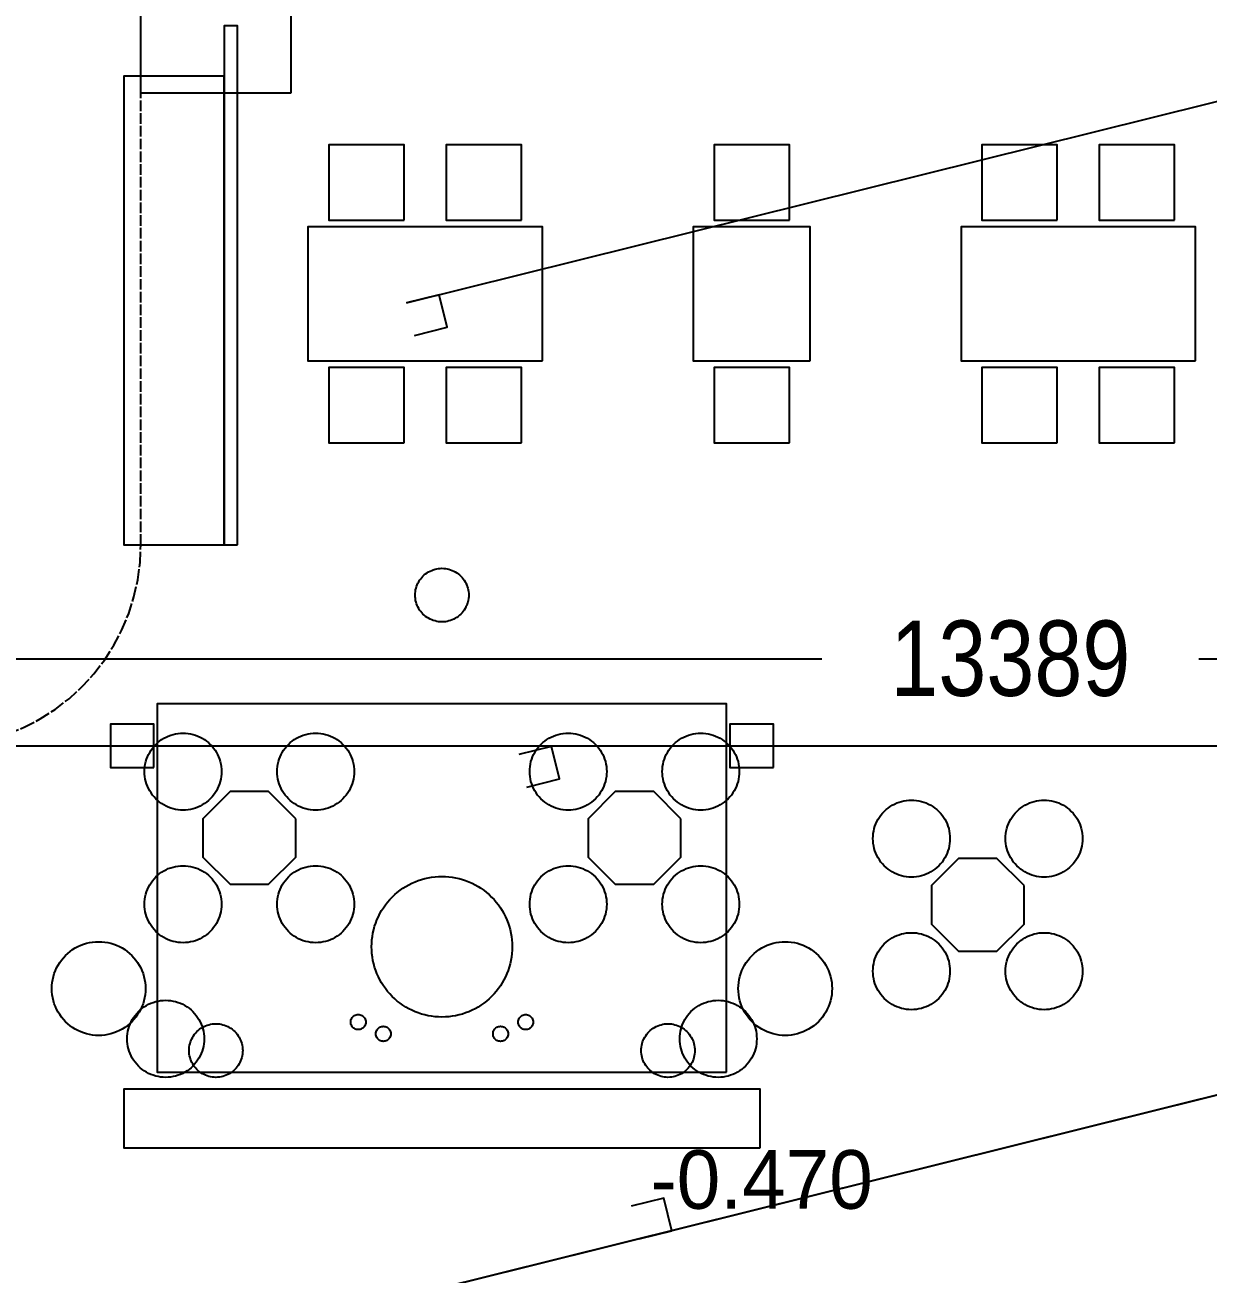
# Model space of a CAD drawing. Header units: millimetres. Extents: x -74219 to 26724, y -11313 to 45223.
# Drawn here: x 810 to 7875, y 945 to 8405 of the extents above; entities that cross this region are included whole.
import ezdxf

# ---------------------------------------------------------------- set-up
doc = ezdxf.new("R2010")
doc.units = ezdxf.units.MM
doc.linetypes.add('CENTER', pattern=[5.08, 3.175, -0.635, 0.635, -0.635])
doc.linetypes.add('DASHED', pattern=[1.524, 1.27, -0.254])
for name, color, linetype in [('SMK-ABOVE', 5, 'DASHED'), ('SMK-CONTEXT', 8, 'CONTINUOUS'), ('SMK-DIMS', 7, 'CONTINUOUS'), ('SMK-EXIST', 30, 'CONTINUOUS'), ('SMK-GRID', 8, 'CENTER'), ('SMK-LEVEL', 7, 'CONTINUOUS'), ('SMK-R10-BAR', 40, 'Continuous'), ('SMK-R10-FURN', 7, 'Continuous'), ('SMK-R10-PHOTO', 5, 'Continuous'), ('SMK-R10-PLANT', 3, 'Continuous'), ('SMK-R10-ROOF', 34, 'Continuous'), ('SMK-R10-SERV', 4, 'Continuous'), ('SMK-ZONE', 3, 'CONTINUOUS')]:
    doc.layers.add(name, color=color, linetype=linetype)
doc.styles.add('OpenSansCondensed-Light', font='OpenSansCondensed-Light.ttf')
doc.dimstyles.new('SMK200', dxfattribs={"dimtxt": 450, "dimasz": 300, "dimexe": 200, "dimexo": 200, "dimgap": 100, "dimtad": 1, "dimdec": 0, "dimtsz": 250, "dimcen": 2.5, "dimazin": 3, "dimtfac": 1, "dimtmove": 0, "dimatfit": 3})

# ---------------------------------------------------------------- blocks, each defined once
blk = doc.blocks.new('_OBLIQUE')
at = {"color": 0, "linetype": 'BYBLOCK'}
blk.add_line((-0.5, -0.5), (0.5, 0.5), dxfattribs=at)
blk = doc.blocks.new('*D12')
for p, q in [((0, 4300), (0, 4820)), ((13389, 4300), (13389, 4820)), ((0, 4620), (5569.5, 4620)), ((7819.5, 4620), (13389, 4620))]:
    blk.add_line(p, q)
at = {"layer": 'Defpoints'}
for p in [(0, 4620), (0, 4100), (13389, 4100)]:
    blk.add_point(p, dxfattribs=at)
at = {"layer": 'SMK-DIMS', "xscale": 500, "yscale": 500}
for p in [(0, 4620), (13389, 4620)]:
    blk.add_blockref('_OBLIQUE', p, dxfattribs=at)
at = {"layer": 'SMK-DIMS', "insert": (6694.5, 4620), "char_height": 450, "attachment_point": 5, "style": 'OpenSansCondensed-Light'}
blk.add_mtext('13389', dxfattribs=at)
blk = doc.blocks.new('*D15')
for p, q in [((13506.9, 3195.1), (13868.9, 1739.5)), ((8099.3, 510.5), (13820.7, 1933.6)), ((194.6, -1455.6), (5915.9, -32.6)), ((-119.2, -194.1), (242.8, -1649.7))]:
    blk.add_line(p, q)
at = {"layer": 'Defpoints'}
for p in [(13458.6, 3389.2), (-167.5, 0), (194.6, -1455.6)]:
    blk.add_point(p, dxfattribs=at)
at = {"layer": 'SMK-DIMS', "xscale": 500, "yscale": 500, "rotation": 13.967659105858573}
for p in [(13820.7, 1933.6), (194.6, -1455.6)]:
    blk.add_blockref('_OBLIQUE', p, dxfattribs=at)
at = {"layer": 'SMK-DIMS', "insert": (7007.6, 239), "char_height": 450, "attachment_point": 5, "rotation": 13.96766, "style": 'OpenSansCondensed-Light'}
blk.add_mtext('14041', dxfattribs=at)

msp = doc.modelspace()

# ---------------------------------------------------------------- linework, layer by layer
at = {"layer": 'SMK-ABOVE', "ltscale": 50}
msp.add_lwpolyline([(-0.4, 4100.3), (301.6, 4100.3), (406.2, 4104.8), (510, 4118.5), (612.2, 4141.2), (712, 4172.7), (808.7, 4212.7), (901.6, 4261.1), (989.9, 4317.3), (1072.9, 4381), (1150.1, 4451.8), (1220.8, 4528.9), (1284.6, 4612), (1340.8, 4700.3), (1389.2, 4793.1), (1429.2, 4889.9), (1460.7, 4989.7), (1483.4, 5091.9), (1497, 5195.7), (1501.6, 5300.3), (1501.6, 30800.3)], dxfattribs=at)
at = {"layer": 'SMK-CONTEXT'}
msp.add_lwpolyline([(-1343.8, -292.6), (10301.4, 2603.9), (11691.7, -2985.7), (46.5, -5882.3)], dxfattribs=at)
at = {"layer": 'SMK-EXIST'}
for points in [[(3088.5, 6745.4), (8911.1, 8193.6), (10301.4, 2603.9), (4478.8, 1155.7)], [(3136.7, 6551.3), (3330.8, 6599.6), (3282.5, 6793.7), (3088.5, 6745.4)], [(3807.8, 3853.5), (4001.9, 3901.8), (3953.6, 4095.9), (3759.5, 4047.6)], [(4478.8, 1155.7), (4672.9, 1204), (4624.6, 1398.1), (4430.5, 1349.8)]]:
    msp.add_lwpolyline(points, dxfattribs=at)
at = {"layer": 'SMK-GRID', "ltscale": 60}
msp.add_line((-14100, 4100), (15500, 4100), dxfattribs=at)
at = {"layer": 'SMK-R10-BAR'}
msp.add_lwpolyline([(2400, 8000), (2400, 8600), (1500, 8600), (1500, 8000)], close=True, dxfattribs=at)
at = {"layer": 'SMK-R10-FURN'}
for points in [[(3075, 7240), (3075, 7690), (2625, 7690), (2625, 7240)], [(3775, 7240), (3775, 7690), (3325, 7690), (3325, 7240)], [(5375, 7240), (5375, 7690), (4925, 7690), (4925, 7240)], [(6975, 7240), (6975, 7690), (6525, 7690), (6525, 7240)], [(7675, 7240), (7675, 7690), (7225, 7690), (7225, 7240)], [(3900, 6400), (3900, 7200), (2500, 7200), (2500, 6400)], [(5500, 6400), (5500, 7200), (4800, 7200), (4800, 6400)], [(7800, 6400), (7800, 7200), (6400, 7200), (6400, 6400)], [(3075, 5910), (3075, 6360), (2625, 6360), (2625, 5910)], [(3775, 5910), (3775, 6360), (3325, 6360), (3325, 5910)], [(5375, 5910), (5375, 6360), (4925, 6360), (4925, 5910)], [(6975, 5910), (6975, 6360), (6525, 6360), (6525, 5910)], [(7675, 5910), (7675, 6360), (7225, 6360), (7225, 5910)]]:
    msp.add_lwpolyline(points, close=True, dxfattribs=at)
at = {"layer": 'SMK-R10-PHOTO'}
for points in [[(3460, 5000), (3459.7, 4989.5), (3458.6, 4979.1), (3456.9, 4968.8), (3454.5, 4958.6), (3451.5, 4948.6), (3447.8, 4938.8), (3443.5, 4929.2), (3438.6, 4920), (3433, 4911.1), (3426.9, 4902.6), (3420.3, 4894.5), (3413.1, 4886.9), (3405.5, 4879.7), (3397.4, 4873.1), (3388.9, 4867), (3380, 4861.4), (3370.8, 4856.5), (3361.2, 4852.2), (3351.4, 4848.5), (3341.4, 4845.5), (3331.2, 4843.1), (3320.9, 4841.4), (3310.5, 4840.3), (3300, 4840), (3289.5, 4840.3), (3279.1, 4841.4), (3268.8, 4843.1), (3258.6, 4845.5), (3248.6, 4848.5), (3238.8, 4852.2), (3229.2, 4856.5), (3220, 4861.4), (3211.1, 4867), (3202.6, 4873.1), (3194.5, 4879.7), (3186.9, 4886.9), (3179.7, 4894.5), (3173.1, 4902.6), (3167, 4911.1), (3161.4, 4920), (3156.5, 4929.2), (3152.2, 4938.8), (3148.5, 4948.6), (3145.5, 4958.6), (3143.1, 4968.8), (3141.4, 4979.1), (3140.3, 4989.5), (3140, 5000), (3140.3, 5010.5), (3141.4, 5020.9), (3143.1, 5031.2), (3145.5, 5041.4), (3148.5, 5051.4), (3152.2, 5061.2), (3156.5, 5070.8), (3161.4, 5080), (3167, 5088.9), (3173.1, 5097.4), (3179.7, 5105.5), (3186.9, 5113.1), (3194.5, 5120.3), (3202.6, 5126.9), (3211.1, 5133), (3220, 5138.6), (3229.2, 5143.5), (3238.8, 5147.8), (3248.6, 5151.5), (3258.6, 5154.5), (3268.8, 5156.9), (3279.1, 5158.6), (3289.5, 5159.7), (3300, 5160), (3310.5, 5159.7), (3320.9, 5158.6), (3331.2, 5156.9), (3341.4, 5154.5), (3351.4, 5151.5), (3361.2, 5147.8), (3370.8, 5143.5), (3380, 5138.6), (3388.9, 5133), (3397.4, 5126.9), (3405.5, 5120.3), (3413.1, 5113.1), (3420.3, 5105.5), (3426.9, 5097.4), (3433, 5088.9), (3438.6, 5080), (3443.5, 5070.8), (3447.8, 5061.2), (3451.5, 5051.4), (3454.5, 5041.4), (3456.9, 5031.2), (3458.6, 5020.9), (3459.7, 5010.5)], [(5000, 2150), (5000, 4350), (1600, 4350), (1600, 2150)], [(1580, 3970), (1580, 4230), (1320, 4230), (1320, 3970)], [(5280, 3970), (5280, 4230), (5020, 4230), (5020, 3970)], [(1984, 3946), (1983.5, 3930.9), (1982.1, 3916), (1979.6, 3901.1), (1976.2, 3886.5), (1971.8, 3872), (1966.5, 3858), (1960.3, 3844.3), (1953.2, 3831), (1945.3, 3818.2), (1936.5, 3806), (1926.9, 3794.3), (1916.7, 3783.3), (1905.7, 3773.1), (1894, 3763.5), (1881.8, 3754.7), (1869, 3746.8), (1855.7, 3739.7), (1842, 3733.5), (1828, 3728.2), (1813.5, 3723.8), (1798.9, 3720.4), (1784, 3717.9), (1769.1, 3716.5), (1754, 3716), (1739, 3716.5), (1724, 3717.9), (1709.1, 3720.4), (1694.5, 3723.8), (1680.1, 3728.2), (1666, 3733.5), (1652.3, 3739.7), (1639, 3746.8), (1626.2, 3754.7), (1614, 3763.5), (1602.4, 3773.1), (1591.4, 3783.3), (1581.1, 3794.3), (1571.5, 3806), (1562.8, 3818.2), (1554.8, 3831), (1547.7, 3844.3), (1541.5, 3858), (1536.2, 3872), (1531.9, 3886.5), (1528.4, 3901.1), (1526, 3916), (1524.5, 3930.9), (1524, 3946), (1524.5, 3961), (1526, 3976), (1528.4, 3990.9), (1531.9, 4005.5), (1536.2, 4019.9), (1541.5, 4034), (1547.7, 4047.7), (1554.8, 4061), (1562.8, 4073.8), (1571.5, 4086), (1581.1, 4097.6), (1591.4, 4108.6), (1602.4, 4118.9), (1614, 4128.5), (1626.2, 4137.2), (1639, 4145.2), (1652.3, 4152.3), (1666, 4158.5), (1680.1, 4163.8), (1694.5, 4168.1), (1709.1, 4171.6), (1724, 4174), (1739, 4175.5), (1754, 4176), (1769.1, 4175.5), (1784, 4174), (1798.9, 4171.6), (1813.5, 4168.1), (1828, 4163.8), (1842, 4158.5), (1855.7, 4152.3), (1869, 4145.2), (1881.8, 4137.2), (1894, 4128.5), (1905.7, 4118.9), (1916.7, 4108.6), (1926.9, 4097.6), (1936.5, 4086), (1945.3, 4073.8), (1953.2, 4061), (1960.3, 4047.7), (1966.5, 4034), (1971.8, 4019.9), (1976.2, 4005.5), (1979.6, 3990.9), (1982.1, 3976), (1983.5, 3961)], [(2776, 3946), (2775.5, 3930.9), (2774, 3916), (2771.6, 3901.1), (2768.1, 3886.5), (2763.8, 3872), (2758.5, 3858), (2752.3, 3844.3), (2745.2, 3831), (2737.2, 3818.2), (2728.5, 3806), (2718.9, 3794.3), (2708.6, 3783.3), (2697.6, 3773.1), (2686, 3763.5), (2673.8, 3754.7), (2661, 3746.8), (2647.7, 3739.7), (2634, 3733.5), (2619.9, 3728.2), (2605.5, 3723.8), (2590.9, 3720.4), (2576, 3717.9), (2561, 3716.5), (2546, 3716), (2530.9, 3716.5), (2516, 3717.9), (2501.1, 3720.4), (2486.5, 3723.8), (2472, 3728.2), (2458, 3733.5), (2444.3, 3739.7), (2431, 3746.8), (2418.2, 3754.7), (2406, 3763.5), (2394.3, 3773.1), (2383.3, 3783.3), (2373.1, 3794.3), (2363.5, 3806), (2354.7, 3818.2), (2346.8, 3831), (2339.7, 3844.3), (2333.5, 3858), (2328.2, 3872), (2323.8, 3886.5), (2320.4, 3901.1), (2317.9, 3916), (2316.5, 3930.9), (2316, 3946), (2316.5, 3961), (2317.9, 3976), (2320.4, 3990.9), (2323.8, 4005.5), (2328.2, 4019.9), (2333.5, 4034), (2339.7, 4047.7), (2346.8, 4061), (2354.7, 4073.8), (2363.5, 4086), (2373.1, 4097.6), (2383.3, 4108.6), (2394.3, 4118.9), (2406, 4128.5), (2418.2, 4137.2), (2431, 4145.2), (2444.3, 4152.3), (2458, 4158.5), (2472, 4163.8), (2486.5, 4168.1), (2501.1, 4171.6), (2516, 4174), (2530.9, 4175.5), (2546, 4176), (2561, 4175.5), (2576, 4174), (2590.9, 4171.6), (2605.5, 4168.1), (2619.9, 4163.8), (2634, 4158.5), (2647.7, 4152.3), (2661, 4145.2), (2673.8, 4137.2), (2686, 4128.5), (2697.6, 4118.9), (2708.6, 4108.6), (2718.9, 4097.6), (2728.5, 4086), (2737.2, 4073.8), (2745.2, 4061), (2752.3, 4047.7), (2758.5, 4034), (2763.8, 4019.9), (2768.1, 4005.5), (2771.6, 3990.9), (2774, 3976), (2775.5, 3961)], [(4284, 3946), (4283.5, 3930.9), (4282.1, 3916), (4279.6, 3901.1), (4276.2, 3886.5), (4271.8, 3872), (4266.5, 3858), (4260.3, 3844.3), (4253.2, 3831), (4245.3, 3818.2), (4236.5, 3806), (4226.9, 3794.3), (4216.7, 3783.3), (4205.7, 3773.1), (4194, 3763.5), (4181.8, 3754.7), (4169, 3746.8), (4155.7, 3739.7), (4142, 3733.5), (4128, 3728.2), (4113.5, 3723.8), (4098.9, 3720.4), (4084, 3717.9), (4069.1, 3716.5), (4054, 3716), (4039, 3716.5), (4024, 3717.9), (4009.1, 3720.4), (3994.5, 3723.8), (3980.1, 3728.2), (3966, 3733.5), (3952.3, 3739.7), (3939, 3746.8), (3926.2, 3754.7), (3914, 3763.5), (3902.4, 3773.1), (3891.4, 3783.3), (3881.1, 3794.3), (3871.5, 3806), (3862.8, 3818.2), (3854.8, 3831), (3847.7, 3844.3), (3841.5, 3858), (3836.2, 3872), (3831.9, 3886.5), (3828.4, 3901.1), (3826, 3916), (3824.5, 3930.9), (3824, 3946), (3824.5, 3961), (3826, 3976), (3828.4, 3990.9), (3831.9, 4005.5), (3836.2, 4019.9), (3841.5, 4034), (3847.7, 4047.7), (3854.8, 4061), (3862.8, 4073.8), (3871.5, 4086), (3881.1, 4097.6), (3891.4, 4108.6), (3902.4, 4118.9), (3914, 4128.5), (3926.2, 4137.2), (3939, 4145.2), (3952.3, 4152.3), (3966, 4158.5), (3980.1, 4163.8), (3994.5, 4168.1), (4009.1, 4171.6), (4024, 4174), (4039, 4175.5), (4054, 4176), (4069.1, 4175.5), (4084, 4174), (4098.9, 4171.6), (4113.5, 4168.1), (4128, 4163.8), (4142, 4158.5), (4155.7, 4152.3), (4169, 4145.2), (4181.8, 4137.2), (4194, 4128.5), (4205.7, 4118.9), (4216.7, 4108.6), (4226.9, 4097.6), (4236.5, 4086), (4245.3, 4073.8), (4253.2, 4061), (4260.3, 4047.7), (4266.5, 4034), (4271.8, 4019.9), (4276.2, 4005.5), (4279.6, 3990.9), (4282.1, 3976), (4283.5, 3961)], [(5076, 3946), (5075.5, 3930.9), (5074, 3916), (5071.6, 3901.1), (5068.1, 3886.5), (5063.8, 3872), (5058.5, 3858), (5052.3, 3844.3), (5045.2, 3831), (5037.2, 3818.2), (5028.5, 3806), (5018.9, 3794.3), (5008.6, 3783.3), (4997.6, 3773.1), (4986, 3763.5), (4973.8, 3754.7), (4961, 3746.8), (4947.7, 3739.7), (4934, 3733.5), (4919.9, 3728.2), (4905.5, 3723.8), (4890.9, 3720.4), (4876, 3717.9), (4861, 3716.5), (4846, 3716), (4830.9, 3716.5), (4816, 3717.9), (4801.1, 3720.4), (4786.5, 3723.8), (4772, 3728.2), (4758, 3733.5), (4744.3, 3739.7), (4731, 3746.8), (4718.2, 3754.7), (4706, 3763.5), (4694.3, 3773.1), (4683.3, 3783.3), (4673.1, 3794.3), (4663.5, 3806), (4654.7, 3818.2), (4646.8, 3831), (4639.7, 3844.3), (4633.5, 3858), (4628.2, 3872), (4623.8, 3886.5), (4620.4, 3901.1), (4617.9, 3916), (4616.5, 3930.9), (4616, 3946), (4616.5, 3961), (4617.9, 3976), (4620.4, 3990.9), (4623.8, 4005.5), (4628.2, 4019.9), (4633.5, 4034), (4639.7, 4047.7), (4646.8, 4061), (4654.7, 4073.8), (4663.5, 4086), (4673.1, 4097.6), (4683.3, 4108.6), (4694.3, 4118.9), (4706, 4128.5), (4718.2, 4137.2), (4731, 4145.2), (4744.3, 4152.3), (4758, 4158.5), (4772, 4163.8), (4786.5, 4168.1), (4801.1, 4171.6), (4816, 4174), (4830.9, 4175.5), (4846, 4176), (4861, 4175.5), (4876, 4174), (4890.9, 4171.6), (4905.5, 4168.1), (4919.9, 4163.8), (4934, 4158.5), (4947.7, 4152.3), (4961, 4145.2), (4973.8, 4137.2), (4986, 4128.5), (4997.6, 4118.9), (5008.6, 4108.6), (5018.9, 4097.6), (5028.5, 4086), (5037.2, 4073.8), (5045.2, 4061), (5052.3, 4047.7), (5058.5, 4034), (5063.8, 4019.9), (5068.1, 4005.5), (5071.6, 3990.9), (5074, 3976), (5075.5, 3961)], [(2427.2, 3664.8), (2264.8, 3827.2), (2035.2, 3827.2), (1872.8, 3664.8), (1872.8, 3435.2), (2035.2, 3272.8), (2264.8, 3272.8), (2427.2, 3435.2)], [(4727.2, 3664.8), (4564.8, 3827.2), (4335.2, 3827.2), (4172.8, 3664.8), (4172.8, 3435.2), (4335.2, 3272.8), (4564.8, 3272.8), (4727.2, 3435.2)], [(6334, 3546), (6333.5, 3530.9), (6332.1, 3516), (6329.6, 3501.1), (6326.2, 3486.5), (6321.8, 3472), (6316.5, 3458), (6310.3, 3444.3), (6303.2, 3431), (6295.3, 3418.2), (6286.5, 3406), (6276.9, 3394.3), (6266.7, 3383.3), (6255.7, 3373.1), (6244, 3363.5), (6231.8, 3354.7), (6219, 3346.8), (6205.7, 3339.7), (6192, 3333.5), (6178, 3328.2), (6163.5, 3323.8), (6148.9, 3320.4), (6134, 3317.9), (6119.1, 3316.5), (6104, 3316), (6089, 3316.5), (6074, 3317.9), (6059.1, 3320.4), (6044.5, 3323.8), (6030.1, 3328.2), (6016, 3333.5), (6002.3, 3339.7), (5989, 3346.8), (5976.2, 3354.7), (5964, 3363.5), (5952.4, 3373.1), (5941.4, 3383.3), (5931.1, 3394.3), (5921.5, 3406), (5912.8, 3418.2), (5904.8, 3431), (5897.7, 3444.3), (5891.5, 3458), (5886.2, 3472), (5881.9, 3486.5), (5878.4, 3501.1), (5876, 3516), (5874.5, 3530.9), (5874, 3546), (5874.5, 3561), (5876, 3576), (5878.4, 3590.9), (5881.9, 3605.5), (5886.2, 3619.9), (5891.5, 3634), (5897.7, 3647.7), (5904.8, 3661), (5912.8, 3673.8), (5921.5, 3686), (5931.1, 3697.6), (5941.4, 3708.6), (5952.4, 3718.9), (5964, 3728.5), (5976.2, 3737.2), (5989, 3745.2), (6002.3, 3752.3), (6016, 3758.5), (6030.1, 3763.8), (6044.5, 3768.1), (6059.1, 3771.6), (6074, 3774), (6089, 3775.5), (6104, 3776), (6119.1, 3775.5), (6134, 3774), (6148.9, 3771.6), (6163.5, 3768.1), (6178, 3763.8), (6192, 3758.5), (6205.7, 3752.3), (6219, 3745.2), (6231.8, 3737.2), (6244, 3728.5), (6255.7, 3718.9), (6266.7, 3708.6), (6276.9, 3697.6), (6286.5, 3686), (6295.3, 3673.8), (6303.2, 3661), (6310.3, 3647.7), (6316.5, 3634), (6321.8, 3619.9), (6326.2, 3605.5), (6329.6, 3590.9), (6332.1, 3576), (6333.5, 3561)], [(7126, 3546), (7125.5, 3530.9), (7124, 3516), (7121.6, 3501.1), (7118.1, 3486.5), (7113.8, 3472), (7108.5, 3458), (7102.3, 3444.3), (7095.2, 3431), (7087.2, 3418.2), (7078.5, 3406), (7068.9, 3394.3), (7058.6, 3383.3), (7047.6, 3373.1), (7036, 3363.5), (7023.8, 3354.7), (7011, 3346.8), (6997.7, 3339.7), (6984, 3333.5), (6969.9, 3328.2), (6955.5, 3323.8), (6940.9, 3320.4), (6926, 3317.9), (6911, 3316.5), (6896, 3316), (6880.9, 3316.5), (6866, 3317.9), (6851.1, 3320.4), (6836.5, 3323.8), (6822, 3328.2), (6808, 3333.5), (6794.3, 3339.7), (6781, 3346.8), (6768.2, 3354.7), (6756, 3363.5), (6744.3, 3373.1), (6733.3, 3383.3), (6723.1, 3394.3), (6713.5, 3406), (6704.7, 3418.2), (6696.8, 3431), (6689.7, 3444.3), (6683.5, 3458), (6678.2, 3472), (6673.8, 3486.5), (6670.4, 3501.1), (6667.9, 3516), (6666.5, 3530.9), (6666, 3546), (6666.5, 3561), (6667.9, 3576), (6670.4, 3590.9), (6673.8, 3605.5), (6678.2, 3619.9), (6683.5, 3634), (6689.7, 3647.7), (6696.8, 3661), (6704.7, 3673.8), (6713.5, 3686), (6723.1, 3697.6), (6733.3, 3708.6), (6744.3, 3718.9), (6756, 3728.5), (6768.2, 3737.2), (6781, 3745.2), (6794.3, 3752.3), (6808, 3758.5), (6822, 3763.8), (6836.5, 3768.1), (6851.1, 3771.6), (6866, 3774), (6880.9, 3775.5), (6896, 3776), (6911, 3775.5), (6926, 3774), (6940.9, 3771.6), (6955.5, 3768.1), (6969.9, 3763.8), (6984, 3758.5), (6997.7, 3752.3), (7011, 3745.2), (7023.8, 3737.2), (7036, 3728.5), (7047.6, 3718.9), (7058.6, 3708.6), (7068.9, 3697.6), (7078.5, 3686), (7087.2, 3673.8), (7095.2, 3661), (7102.3, 3647.7), (7108.5, 3634), (7113.8, 3619.9), (7118.1, 3605.5), (7121.6, 3590.9), (7124, 3576), (7125.5, 3561)], [(1984, 3154), (1983.5, 3139), (1982.1, 3124), (1979.6, 3109.1), (1976.2, 3094.5), (1971.8, 3080.1), (1966.5, 3066), (1960.3, 3052.3), (1953.2, 3039), (1945.3, 3026.2), (1936.5, 3014), (1926.9, 3002.4), (1916.7, 2991.4), (1905.7, 2981.1), (1894, 2971.5), (1881.8, 2962.8), (1869, 2954.8), (1855.7, 2947.7), (1842, 2941.5), (1828, 2936.2), (1813.5, 2931.9), (1798.9, 2928.4), (1784, 2926), (1769.1, 2924.5), (1754, 2924), (1739, 2924.5), (1724, 2926), (1709.1, 2928.4), (1694.5, 2931.9), (1680.1, 2936.2), (1666, 2941.5), (1652.3, 2947.7), (1639, 2954.8), (1626.2, 2962.8), (1614, 2971.5), (1602.4, 2981.1), (1591.4, 2991.4), (1581.1, 3002.4), (1571.5, 3014), (1562.8, 3026.2), (1554.8, 3039), (1547.7, 3052.3), (1541.5, 3066), (1536.2, 3080.1), (1531.9, 3094.5), (1528.4, 3109.1), (1526, 3124), (1524.5, 3139), (1524, 3154), (1524.5, 3169.1), (1526, 3184), (1528.4, 3198.9), (1531.9, 3213.5), (1536.2, 3228), (1541.5, 3242), (1547.7, 3255.7), (1554.8, 3269), (1562.8, 3281.8), (1571.5, 3294), (1581.1, 3305.7), (1591.4, 3316.7), (1602.4, 3326.9), (1614, 3336.5), (1626.2, 3345.3), (1639, 3353.2), (1652.3, 3360.3), (1666, 3366.5), (1680.1, 3371.8), (1694.5, 3376.2), (1709.1, 3379.6), (1724, 3382.1), (1739, 3383.5), (1754, 3384), (1769.1, 3383.5), (1784, 3382.1), (1798.9, 3379.6), (1813.5, 3376.2), (1828, 3371.8), (1842, 3366.5), (1855.7, 3360.3), (1869, 3353.2), (1881.8, 3345.3), (1894, 3336.5), (1905.7, 3326.9), (1916.7, 3316.7), (1926.9, 3305.7), (1936.5, 3294), (1945.3, 3281.8), (1953.2, 3269), (1960.3, 3255.7), (1966.5, 3242), (1971.8, 3228), (1976.2, 3213.5), (1979.6, 3198.9), (1982.1, 3184), (1983.5, 3169.1)], [(2776, 3154), (2775.5, 3139), (2774, 3124), (2771.6, 3109.1), (2768.1, 3094.5), (2763.8, 3080.1), (2758.5, 3066), (2752.3, 3052.3), (2745.2, 3039), (2737.2, 3026.2), (2728.5, 3014), (2718.9, 3002.4), (2708.6, 2991.4), (2697.6, 2981.1), (2686, 2971.5), (2673.8, 2962.8), (2661, 2954.8), (2647.7, 2947.7), (2634, 2941.5), (2619.9, 2936.2), (2605.5, 2931.9), (2590.9, 2928.4), (2576, 2926), (2561, 2924.5), (2546, 2924), (2530.9, 2924.5), (2516, 2926), (2501.1, 2928.4), (2486.5, 2931.9), (2472, 2936.2), (2458, 2941.5), (2444.3, 2947.7), (2431, 2954.8), (2418.2, 2962.8), (2406, 2971.5), (2394.3, 2981.1), (2383.3, 2991.4), (2373.1, 3002.4), (2363.5, 3014), (2354.7, 3026.2), (2346.8, 3039), (2339.7, 3052.3), (2333.5, 3066), (2328.2, 3080.1), (2323.8, 3094.5), (2320.4, 3109.1), (2317.9, 3124), (2316.5, 3139), (2316, 3154), (2316.5, 3169.1), (2317.9, 3184), (2320.4, 3198.9), (2323.8, 3213.5), (2328.2, 3228), (2333.5, 3242), (2339.7, 3255.7), (2346.8, 3269), (2354.7, 3281.8), (2363.5, 3294), (2373.1, 3305.7), (2383.3, 3316.7), (2394.3, 3326.9), (2406, 3336.5), (2418.2, 3345.3), (2431, 3353.2), (2444.3, 3360.3), (2458, 3366.5), (2472, 3371.8), (2486.5, 3376.2), (2501.1, 3379.6), (2516, 3382.1), (2530.9, 3383.5), (2546, 3384), (2561, 3383.5), (2576, 3382.1), (2590.9, 3379.6), (2605.5, 3376.2), (2619.9, 3371.8), (2634, 3366.5), (2647.7, 3360.3), (2661, 3353.2), (2673.8, 3345.3), (2686, 3336.5), (2697.6, 3326.9), (2708.6, 3316.7), (2718.9, 3305.7), (2728.5, 3294), (2737.2, 3281.8), (2745.2, 3269), (2752.3, 3255.7), (2758.5, 3242), (2763.8, 3228), (2768.1, 3213.5), (2771.6, 3198.9), (2774, 3184), (2775.5, 3169.1)], [(4284, 3154), (4283.5, 3139), (4282.1, 3124), (4279.6, 3109.1), (4276.2, 3094.5), (4271.8, 3080.1), (4266.5, 3066), (4260.3, 3052.3), (4253.2, 3039), (4245.3, 3026.2), (4236.5, 3014), (4226.9, 3002.4), (4216.7, 2991.4), (4205.7, 2981.1), (4194, 2971.5), (4181.8, 2962.8), (4169, 2954.8), (4155.7, 2947.7), (4142, 2941.5), (4128, 2936.2), (4113.5, 2931.9), (4098.9, 2928.4), (4084, 2926), (4069.1, 2924.5), (4054, 2924), (4039, 2924.5), (4024, 2926), (4009.1, 2928.4), (3994.5, 2931.9), (3980.1, 2936.2), (3966, 2941.5), (3952.3, 2947.7), (3939, 2954.8), (3926.2, 2962.8), (3914, 2971.5), (3902.4, 2981.1), (3891.4, 2991.4), (3881.1, 3002.4), (3871.5, 3014), (3862.8, 3026.2), (3854.8, 3039), (3847.7, 3052.3), (3841.5, 3066), (3836.2, 3080.1), (3831.9, 3094.5), (3828.4, 3109.1), (3826, 3124), (3824.5, 3139), (3824, 3154), (3824.5, 3169.1), (3826, 3184), (3828.4, 3198.9), (3831.9, 3213.5), (3836.2, 3228), (3841.5, 3242), (3847.7, 3255.7), (3854.8, 3269), (3862.8, 3281.8), (3871.5, 3294), (3881.1, 3305.7), (3891.4, 3316.7), (3902.4, 3326.9), (3914, 3336.5), (3926.2, 3345.3), (3939, 3353.2), (3952.3, 3360.3), (3966, 3366.5), (3980.1, 3371.8), (3994.5, 3376.2), (4009.1, 3379.6), (4024, 3382.1), (4039, 3383.5), (4054, 3384), (4069.1, 3383.5), (4084, 3382.1), (4098.9, 3379.6), (4113.5, 3376.2), (4128, 3371.8), (4142, 3366.5), (4155.7, 3360.3), (4169, 3353.2), (4181.8, 3345.3), (4194, 3336.5), (4205.7, 3326.9), (4216.7, 3316.7), (4226.9, 3305.7), (4236.5, 3294), (4245.3, 3281.8), (4253.2, 3269), (4260.3, 3255.7), (4266.5, 3242), (4271.8, 3228), (4276.2, 3213.5), (4279.6, 3198.9), (4282.1, 3184), (4283.5, 3169.1)], [(5076, 3154), (5075.5, 3139), (5074, 3124), (5071.6, 3109.1), (5068.1, 3094.5), (5063.8, 3080.1), (5058.5, 3066), (5052.3, 3052.3), (5045.2, 3039), (5037.2, 3026.2), (5028.5, 3014), (5018.9, 3002.4), (5008.6, 2991.4), (4997.6, 2981.1), (4986, 2971.5), (4973.8, 2962.8), (4961, 2954.8), (4947.7, 2947.7), (4934, 2941.5), (4919.9, 2936.2), (4905.5, 2931.9), (4890.9, 2928.4), (4876, 2926), (4861, 2924.5), (4846, 2924), (4830.9, 2924.5), (4816, 2926), (4801.1, 2928.4), (4786.5, 2931.9), (4772, 2936.2), (4758, 2941.5), (4744.3, 2947.7), (4731, 2954.8), (4718.2, 2962.8), (4706, 2971.5), (4694.3, 2981.1), (4683.3, 2991.4), (4673.1, 3002.4), (4663.5, 3014), (4654.7, 3026.2), (4646.8, 3039), (4639.7, 3052.3), (4633.5, 3066), (4628.2, 3080.1), (4623.8, 3094.5), (4620.4, 3109.1), (4617.9, 3124), (4616.5, 3139), (4616, 3154), (4616.5, 3169.1), (4617.9, 3184), (4620.4, 3198.9), (4623.8, 3213.5), (4628.2, 3228), (4633.5, 3242), (4639.7, 3255.7), (4646.8, 3269), (4654.7, 3281.8), (4663.5, 3294), (4673.1, 3305.7), (4683.3, 3316.7), (4694.3, 3326.9), (4706, 3336.5), (4718.2, 3345.3), (4731, 3353.2), (4744.3, 3360.3), (4758, 3366.5), (4772, 3371.8), (4786.5, 3376.2), (4801.1, 3379.6), (4816, 3382.1), (4830.9, 3383.5), (4846, 3384), (4861, 3383.5), (4876, 3382.1), (4890.9, 3379.6), (4905.5, 3376.2), (4919.9, 3371.8), (4934, 3366.5), (4947.7, 3360.3), (4961, 3353.2), (4973.8, 3345.3), (4986, 3336.5), (4997.6, 3326.9), (5008.6, 3316.7), (5018.9, 3305.7), (5028.5, 3294), (5037.2, 3281.8), (5045.2, 3269), (5052.3, 3255.7), (5058.5, 3242), (5063.8, 3228), (5068.1, 3213.5), (5071.6, 3198.9), (5074, 3184), (5075.5, 3169.1)], [(6777.2, 3264.8), (6614.8, 3427.2), (6385.2, 3427.2), (6222.8, 3264.8), (6222.8, 3035.2), (6385.2, 2872.8), (6614.8, 2872.8), (6777.2, 3035.2)], [(3720, 2900), (3719.5, 2879.4), (3718, 2858.8), (3715.5, 2838.4), (3711.9, 2818.1), (3707.4, 2797.9), (3701.9, 2778.1), (3695.4, 2758.5), (3688, 2739.3), (3679.7, 2720.4), (3670.4, 2702), (3660.2, 2684.1), (3649.2, 2666.7), (3637.3, 2649.8), (3624.7, 2633.6), (3611.2, 2617.9), (3597, 2603), (3582.1, 2588.8), (3566.4, 2575.3), (3550.2, 2562.7), (3533.3, 2550.8), (3515.9, 2539.8), (3498, 2529.6), (3479.6, 2520.3), (3460.7, 2512), (3441.5, 2504.6), (3421.9, 2498.1), (3402.1, 2492.6), (3381.9, 2488.1), (3361.6, 2484.5), (3341.2, 2482), (3320.6, 2480.5), (3300, 2480), (3279.4, 2480.5), (3258.8, 2482), (3238.4, 2484.5), (3218.1, 2488.1), (3197.9, 2492.6), (3178.1, 2498.1), (3158.5, 2504.6), (3139.3, 2512), (3120.4, 2520.3), (3102, 2529.6), (3084.1, 2539.8), (3066.7, 2550.8), (3049.8, 2562.7), (3033.6, 2575.3), (3017.9, 2588.8), (3003, 2603), (2988.8, 2617.9), (2975.3, 2633.6), (2962.7, 2649.8), (2950.8, 2666.7), (2939.8, 2684.1), (2929.6, 2702), (2920.3, 2720.4), (2912, 2739.3), (2904.6, 2758.5), (2898.1, 2778.1), (2892.6, 2797.9), (2888.1, 2818.1), (2884.5, 2838.4), (2882, 2858.8), (2880.5, 2879.4), (2880, 2900), (2880.5, 2920.6), (2882, 2941.2), (2884.5, 2961.6), (2888.1, 2981.9), (2892.6, 3002.1), (2898.1, 3021.9), (2904.6, 3041.5), (2912, 3060.7), (2920.3, 3079.6), (2929.6, 3098), (2939.8, 3115.9), (2950.8, 3133.3), (2962.7, 3150.2), (2975.3, 3166.4), (2988.8, 3182.1), (3003, 3197), (3017.9, 3211.2), (3033.6, 3224.7), (3049.8, 3237.3), (3066.7, 3249.2), (3084.1, 3260.2), (3102, 3270.4), (3120.4, 3279.7), (3139.3, 3288), (3158.5, 3295.4), (3178.1, 3301.9), (3197.9, 3307.4), (3218.1, 3311.9), (3238.4, 3315.5), (3258.8, 3318), (3279.4, 3319.5), (3300, 3320), (3320.6, 3319.5), (3341.2, 3318), (3361.6, 3315.5), (3381.9, 3311.9), (3402.1, 3307.4), (3421.9, 3301.9), (3441.5, 3295.4), (3460.7, 3288), (3479.6, 3279.7), (3498, 3270.4), (3515.9, 3260.2), (3533.3, 3249.2), (3550.2, 3237.3), (3566.4, 3224.7), (3582.1, 3211.2), (3597, 3197), (3611.2, 3182.1), (3624.7, 3166.4), (3637.3, 3150.2), (3649.2, 3133.3), (3660.2, 3115.9), (3670.4, 3098), (3679.7, 3079.6), (3688, 3060.7), (3695.4, 3041.5), (3701.9, 3021.9), (3707.4, 3002.1), (3711.9, 2981.9), (3715.5, 2961.6), (3718, 2941.2), (3719.5, 2920.6)], [(6334, 2754), (6333.5, 2739), (6332.1, 2724), (6329.6, 2709.1), (6326.2, 2694.5), (6321.8, 2680.1), (6316.5, 2666), (6310.3, 2652.3), (6303.2, 2639), (6295.3, 2626.2), (6286.5, 2614), (6276.9, 2602.4), (6266.7, 2591.4), (6255.7, 2581.1), (6244, 2571.5), (6231.8, 2562.8), (6219, 2554.8), (6205.7, 2547.7), (6192, 2541.5), (6178, 2536.2), (6163.5, 2531.9), (6148.9, 2528.4), (6134, 2526), (6119.1, 2524.5), (6104, 2524), (6089, 2524.5), (6074, 2526), (6059.1, 2528.4), (6044.5, 2531.9), (6030.1, 2536.2), (6016, 2541.5), (6002.3, 2547.7), (5989, 2554.8), (5976.2, 2562.8), (5964, 2571.5), (5952.4, 2581.1), (5941.4, 2591.4), (5931.1, 2602.4), (5921.5, 2614), (5912.8, 2626.2), (5904.8, 2639), (5897.7, 2652.3), (5891.5, 2666), (5886.2, 2680.1), (5881.9, 2694.5), (5878.4, 2709.1), (5876, 2724), (5874.5, 2739), (5874, 2754), (5874.5, 2769.1), (5876, 2784), (5878.4, 2798.9), (5881.9, 2813.5), (5886.2, 2828), (5891.5, 2842), (5897.7, 2855.7), (5904.8, 2869), (5912.8, 2881.8), (5921.5, 2894), (5931.1, 2905.7), (5941.4, 2916.7), (5952.4, 2926.9), (5964, 2936.5), (5976.2, 2945.3), (5989, 2953.2), (6002.3, 2960.3), (6016, 2966.5), (6030.1, 2971.8), (6044.5, 2976.2), (6059.1, 2979.6), (6074, 2982.1), (6089, 2983.5), (6104, 2984), (6119.1, 2983.5), (6134, 2982.1), (6148.9, 2979.6), (6163.5, 2976.2), (6178, 2971.8), (6192, 2966.5), (6205.7, 2960.3), (6219, 2953.2), (6231.8, 2945.3), (6244, 2936.5), (6255.7, 2926.9), (6266.7, 2916.7), (6276.9, 2905.7), (6286.5, 2894), (6295.3, 2881.8), (6303.2, 2869), (6310.3, 2855.7), (6316.5, 2842), (6321.8, 2828), (6326.2, 2813.5), (6329.6, 2798.9), (6332.1, 2784), (6333.5, 2769.1)], [(7126, 2754), (7125.5, 2739), (7124, 2724), (7121.6, 2709.1), (7118.1, 2694.5), (7113.8, 2680.1), (7108.5, 2666), (7102.3, 2652.3), (7095.2, 2639), (7087.2, 2626.2), (7078.5, 2614), (7068.9, 2602.4), (7058.6, 2591.4), (7047.6, 2581.1), (7036, 2571.5), (7023.8, 2562.8), (7011, 2554.8), (6997.7, 2547.7), (6984, 2541.5), (6969.9, 2536.2), (6955.5, 2531.9), (6940.9, 2528.4), (6926, 2526), (6911, 2524.5), (6896, 2524), (6880.9, 2524.5), (6866, 2526), (6851.1, 2528.4), (6836.5, 2531.9), (6822, 2536.2), (6808, 2541.5), (6794.3, 2547.7), (6781, 2554.8), (6768.2, 2562.8), (6756, 2571.5), (6744.3, 2581.1), (6733.3, 2591.4), (6723.1, 2602.4), (6713.5, 2614), (6704.7, 2626.2), (6696.8, 2639), (6689.7, 2652.3), (6683.5, 2666), (6678.2, 2680.1), (6673.8, 2694.5), (6670.4, 2709.1), (6667.9, 2724), (6666.5, 2739), (6666, 2754), (6666.5, 2769.1), (6667.9, 2784), (6670.4, 2798.9), (6673.8, 2813.5), (6678.2, 2828), (6683.5, 2842), (6689.7, 2855.7), (6696.8, 2869), (6704.7, 2881.8), (6713.5, 2894), (6723.1, 2905.7), (6733.3, 2916.7), (6744.3, 2926.9), (6756, 2936.5), (6768.2, 2945.3), (6781, 2953.2), (6794.3, 2960.3), (6808, 2966.5), (6822, 2971.8), (6836.5, 2976.2), (6851.1, 2979.6), (6866, 2982.1), (6880.9, 2983.5), (6896, 2984), (6911, 2983.5), (6926, 2982.1), (6940.9, 2979.6), (6955.5, 2976.2), (6969.9, 2971.8), (6984, 2966.5), (6997.7, 2960.3), (7011, 2953.2), (7023.8, 2945.3), (7036, 2936.5), (7047.6, 2926.9), (7058.6, 2916.7), (7068.9, 2905.7), (7078.5, 2894), (7087.2, 2881.8), (7095.2, 2869), (7102.3, 2855.7), (7108.5, 2842), (7113.8, 2828), (7118.1, 2813.5), (7121.6, 2798.9), (7124, 2784), (7125.5, 2769.1)], [(1880, 2350), (1879.5, 2335), (1878, 2320), (1875.6, 2305.1), (1872.2, 2290.5), (1867.8, 2276.1), (1862.5, 2262), (1856.3, 2248.3), (1849.2, 2235), (1841.2, 2222.2), (1832.5, 2210), (1822.9, 2198.4), (1812.6, 2187.4), (1801.6, 2177.1), (1790, 2167.5), (1777.8, 2158.8), (1765, 2150.8), (1751.7, 2143.7), (1738, 2137.5), (1723.9, 2132.2), (1709.5, 2127.8), (1694.9, 2124.4), (1680, 2122), (1665, 2120.5), (1650, 2120), (1635, 2120.5), (1620, 2122), (1605.1, 2124.4), (1590.5, 2127.8), (1576.1, 2132.2), (1562, 2137.5), (1548.3, 2143.7), (1535, 2150.8), (1522.2, 2158.8), (1510, 2167.5), (1498.4, 2177.1), (1487.4, 2187.4), (1477.1, 2198.4), (1467.5, 2210), (1458.8, 2222.2), (1450.8, 2235), (1443.7, 2248.3), (1437.5, 2262), (1432.2, 2276.1), (1427.8, 2290.5), (1424.4, 2305.1), (1422, 2320), (1420.5, 2335), (1420, 2350), (1420.5, 2365), (1422, 2380), (1424.4, 2394.9), (1427.8, 2409.5), (1432.2, 2423.9), (1437.5, 2438), (1443.7, 2451.7), (1450.8, 2465), (1458.8, 2477.8), (1467.5, 2490), (1477.1, 2501.6), (1487.4, 2512.6), (1498.4, 2522.9), (1510, 2532.5), (1522.2, 2541.2), (1535, 2549.2), (1548.3, 2556.3), (1562, 2562.5), (1576.1, 2567.8), (1590.5, 2572.2), (1605.1, 2575.6), (1620, 2578), (1635, 2579.5), (1650, 2580), (1665, 2579.5), (1680, 2578), (1694.9, 2575.6), (1709.5, 2572.2), (1723.9, 2567.8), (1738, 2562.5), (1751.7, 2556.3), (1765, 2549.2), (1777.8, 2541.2), (1790, 2532.5), (1801.6, 2522.9), (1812.6, 2512.6), (1822.9, 2501.6), (1832.5, 2490), (1841.2, 2477.8), (1849.2, 2465), (1856.3, 2451.7), (1862.5, 2438), (1867.8, 2423.9), (1872.2, 2409.5), (1875.6, 2394.9), (1878, 2380), (1879.5, 2365)], [(5180, 2350), (5179.5, 2335), (5178, 2320), (5175.6, 2305.1), (5172.2, 2290.5), (5167.8, 2276.1), (5162.5, 2262), (5156.3, 2248.3), (5149.2, 2235), (5141.2, 2222.2), (5132.5, 2210), (5122.9, 2198.4), (5112.6, 2187.4), (5101.6, 2177.1), (5090, 2167.5), (5077.8, 2158.8), (5065, 2150.8), (5051.7, 2143.7), (5038, 2137.5), (5023.9, 2132.2), (5009.5, 2127.8), (4994.9, 2124.4), (4980, 2122), (4965, 2120.5), (4950, 2120), (4935, 2120.5), (4920, 2122), (4905.1, 2124.4), (4890.5, 2127.8), (4876.1, 2132.2), (4862, 2137.5), (4848.3, 2143.7), (4835, 2150.8), (4822.2, 2158.8), (4810, 2167.5), (4798.4, 2177.1), (4787.4, 2187.4), (4777.1, 2198.4), (4767.5, 2210), (4758.8, 2222.2), (4750.8, 2235), (4743.7, 2248.3), (4737.5, 2262), (4732.2, 2276.1), (4727.8, 2290.5), (4724.4, 2305.1), (4722, 2320), (4720.5, 2335), (4720, 2350), (4720.5, 2365), (4722, 2380), (4724.4, 2394.9), (4727.8, 2409.5), (4732.2, 2423.9), (4737.5, 2438), (4743.7, 2451.7), (4750.8, 2465), (4758.8, 2477.8), (4767.5, 2490), (4777.1, 2501.6), (4787.4, 2512.6), (4798.4, 2522.9), (4810, 2532.5), (4822.2, 2541.2), (4835, 2549.2), (4848.3, 2556.3), (4862, 2562.5), (4876.1, 2567.8), (4890.5, 2572.2), (4905.1, 2575.6), (4920, 2578), (4935, 2579.5), (4950, 2580), (4965, 2579.5), (4980, 2578), (4994.9, 2575.6), (5009.5, 2572.2), (5023.9, 2567.8), (5038, 2562.5), (5051.7, 2556.3), (5065, 2549.2), (5077.8, 2541.2), (5090, 2532.5), (5101.6, 2522.9), (5112.6, 2512.6), (5122.9, 2501.6), (5132.5, 2490), (5141.2, 2477.8), (5149.2, 2465), (5156.3, 2451.7), (5162.5, 2438), (5167.8, 2423.9), (5172.2, 2409.5), (5175.6, 2394.9), (5178, 2380), (5179.5, 2365)], [(2845, 2450), (2844.6, 2444.1), (2843.5, 2438.4), (2841.6, 2432.8), (2839, 2427.5), (2835.7, 2422.6), (2831.8, 2418.2), (2827.4, 2414.3), (2822.5, 2411), (2817.2, 2408.4), (2811.6, 2406.5), (2805.9, 2405.4), (2800, 2405), (2794.1, 2405.4), (2788.4, 2406.5), (2782.8, 2408.4), (2777.5, 2411), (2772.6, 2414.3), (2768.2, 2418.2), (2764.3, 2422.6), (2761, 2427.5), (2758.4, 2432.8), (2756.5, 2438.4), (2755.4, 2444.1), (2755, 2450), (2755.4, 2455.9), (2756.5, 2461.6), (2758.4, 2467.2), (2761, 2472.5), (2764.3, 2477.4), (2768.2, 2481.8), (2772.6, 2485.7), (2777.5, 2489), (2782.8, 2491.6), (2788.4, 2493.5), (2794.1, 2494.6), (2800, 2495), (2805.9, 2494.6), (2811.6, 2493.5), (2817.2, 2491.6), (2822.5, 2489), (2827.4, 2485.7), (2831.8, 2481.8), (2835.7, 2477.4), (2839, 2472.5), (2841.6, 2467.2), (2843.5, 2461.6), (2844.6, 2455.9)], [(3845, 2450), (3844.6, 2444.1), (3843.5, 2438.4), (3841.6, 2432.8), (3839, 2427.5), (3835.7, 2422.6), (3831.8, 2418.2), (3827.4, 2414.3), (3822.5, 2411), (3817.2, 2408.4), (3811.6, 2406.5), (3805.9, 2405.4), (3800, 2405), (3794.1, 2405.4), (3788.4, 2406.5), (3782.8, 2408.4), (3777.5, 2411), (3772.6, 2414.3), (3768.2, 2418.2), (3764.3, 2422.6), (3761, 2427.5), (3758.4, 2432.8), (3756.5, 2438.4), (3755.4, 2444.1), (3755, 2450), (3755.4, 2455.9), (3756.5, 2461.6), (3758.4, 2467.2), (3761, 2472.5), (3764.3, 2477.4), (3768.2, 2481.8), (3772.6, 2485.7), (3777.5, 2489), (3782.8, 2491.6), (3788.4, 2493.5), (3794.1, 2494.6), (3800, 2495), (3805.9, 2494.6), (3811.6, 2493.5), (3817.2, 2491.6), (3822.5, 2489), (3827.4, 2485.7), (3831.8, 2481.8), (3835.7, 2477.4), (3839, 2472.5), (3841.6, 2467.2), (3843.5, 2461.6), (3844.6, 2455.9)], [(2110, 2280), (2109.7, 2269.5), (2108.6, 2259.1), (2106.9, 2248.8), (2104.5, 2238.6), (2101.5, 2228.6), (2097.8, 2218.8), (2093.5, 2209.2), (2088.6, 2200), (2083, 2191.1), (2076.9, 2182.6), (2070.3, 2174.5), (2063.1, 2166.9), (2055.5, 2159.7), (2047.4, 2153.1), (2038.9, 2147), (2030, 2141.4), (2020.8, 2136.5), (2011.2, 2132.2), (2001.4, 2128.5), (1991.4, 2125.5), (1981.2, 2123.1), (1970.9, 2121.4), (1960.5, 2120.3), (1950, 2120), (1939.5, 2120.3), (1929.1, 2121.4), (1918.8, 2123.1), (1908.6, 2125.5), (1898.6, 2128.5), (1888.8, 2132.2), (1879.2, 2136.5), (1870, 2141.4), (1861.1, 2147), (1852.6, 2153.1), (1844.5, 2159.7), (1836.9, 2166.9), (1829.7, 2174.5), (1823.1, 2182.6), (1817, 2191.1), (1811.4, 2200), (1806.5, 2209.2), (1802.2, 2218.8), (1798.5, 2228.6), (1795.5, 2238.6), (1793.1, 2248.8), (1791.4, 2259.1), (1790.3, 2269.5), (1790, 2280), (1790.3, 2290.5), (1791.4, 2300.9), (1793.1, 2311.2), (1795.5, 2321.4), (1798.5, 2331.4), (1802.2, 2341.2), (1806.5, 2350.8), (1811.4, 2360), (1817, 2368.9), (1823.1, 2377.4), (1829.7, 2385.5), (1836.9, 2393.1), (1844.5, 2400.3), (1852.6, 2406.9), (1861.1, 2413), (1870, 2418.6), (1879.2, 2423.5), (1888.8, 2427.8), (1898.6, 2431.5), (1908.6, 2434.5), (1918.8, 2436.9), (1929.1, 2438.6), (1939.5, 2439.7), (1950, 2440), (1960.5, 2439.7), (1970.9, 2438.6), (1981.2, 2436.9), (1991.4, 2434.5), (2001.4, 2431.5), (2011.2, 2427.8), (2020.8, 2423.5), (2030, 2418.6), (2038.9, 2413), (2047.4, 2406.9), (2055.5, 2400.3), (2063.1, 2393.1), (2070.3, 2385.5), (2076.9, 2377.4), (2083, 2368.9), (2088.6, 2360), (2093.5, 2350.8), (2097.8, 2341.2), (2101.5, 2331.4), (2104.5, 2321.4), (2106.9, 2311.2), (2108.6, 2300.9), (2109.7, 2290.5)], [(2995, 2380), (2994.6, 2374.1), (2993.5, 2368.4), (2991.6, 2362.8), (2989, 2357.5), (2985.7, 2352.6), (2981.8, 2348.2), (2977.4, 2344.3), (2972.5, 2341), (2967.2, 2338.4), (2961.6, 2336.5), (2955.9, 2335.4), (2950, 2335), (2944.1, 2335.4), (2938.4, 2336.5), (2932.8, 2338.4), (2927.5, 2341), (2922.6, 2344.3), (2918.2, 2348.2), (2914.3, 2352.6), (2911, 2357.5), (2908.4, 2362.8), (2906.5, 2368.4), (2905.4, 2374.1), (2905, 2380), (2905.4, 2385.9), (2906.5, 2391.6), (2908.4, 2397.2), (2911, 2402.5), (2914.3, 2407.4), (2918.2, 2411.8), (2922.6, 2415.7), (2927.5, 2419), (2932.8, 2421.6), (2938.4, 2423.5), (2944.1, 2424.6), (2950, 2425), (2955.9, 2424.6), (2961.6, 2423.5), (2967.2, 2421.6), (2972.5, 2419), (2977.4, 2415.7), (2981.8, 2411.8), (2985.7, 2407.4), (2989, 2402.5), (2991.6, 2397.2), (2993.5, 2391.6), (2994.6, 2385.9)], [(3695, 2380), (3694.6, 2374.1), (3693.5, 2368.4), (3691.6, 2362.8), (3689, 2357.5), (3685.7, 2352.6), (3681.8, 2348.2), (3677.4, 2344.3), (3672.5, 2341), (3667.2, 2338.4), (3661.6, 2336.5), (3655.9, 2335.4), (3650, 2335), (3644.1, 2335.4), (3638.4, 2336.5), (3632.8, 2338.4), (3627.5, 2341), (3622.6, 2344.3), (3618.2, 2348.2), (3614.3, 2352.6), (3611, 2357.5), (3608.4, 2362.8), (3606.5, 2368.4), (3605.4, 2374.1), (3605, 2380), (3605.4, 2385.9), (3606.5, 2391.6), (3608.4, 2397.2), (3611, 2402.5), (3614.3, 2407.4), (3618.2, 2411.8), (3622.6, 2415.7), (3627.5, 2419), (3632.8, 2421.6), (3638.4, 2423.5), (3644.1, 2424.6), (3650, 2425), (3655.9, 2424.6), (3661.6, 2423.5), (3667.2, 2421.6), (3672.5, 2419), (3677.4, 2415.7), (3681.8, 2411.8), (3685.7, 2407.4), (3689, 2402.5), (3691.6, 2397.2), (3693.5, 2391.6), (3694.6, 2385.9)], [(4810, 2280), (4809.7, 2269.5), (4808.6, 2259.1), (4806.9, 2248.8), (4804.5, 2238.6), (4801.5, 2228.6), (4797.8, 2218.8), (4793.5, 2209.2), (4788.6, 2200), (4783, 2191.1), (4776.9, 2182.6), (4770.3, 2174.5), (4763.1, 2166.9), (4755.5, 2159.7), (4747.4, 2153.1), (4738.9, 2147), (4730, 2141.4), (4720.8, 2136.5), (4711.2, 2132.2), (4701.4, 2128.5), (4691.4, 2125.5), (4681.2, 2123.1), (4670.9, 2121.4), (4660.5, 2120.3), (4650, 2120), (4639.5, 2120.3), (4629.1, 2121.4), (4618.8, 2123.1), (4608.6, 2125.5), (4598.6, 2128.5), (4588.8, 2132.2), (4579.2, 2136.5), (4570, 2141.4), (4561.1, 2147), (4552.6, 2153.1), (4544.5, 2159.7), (4536.9, 2166.9), (4529.7, 2174.5), (4523.1, 2182.6), (4517, 2191.1), (4511.4, 2200), (4506.5, 2209.2), (4502.2, 2218.8), (4498.5, 2228.6), (4495.5, 2238.6), (4493.1, 2248.8), (4491.4, 2259.1), (4490.3, 2269.5), (4490, 2280), (4490.3, 2290.5), (4491.4, 2300.9), (4493.1, 2311.2), (4495.5, 2321.4), (4498.5, 2331.4), (4502.2, 2341.2), (4506.5, 2350.8), (4511.4, 2360), (4517, 2368.9), (4523.1, 2377.4), (4529.7, 2385.5), (4536.9, 2393.1), (4544.5, 2400.3), (4552.6, 2406.9), (4561.1, 2413), (4570, 2418.6), (4579.2, 2423.5), (4588.8, 2427.8), (4598.6, 2431.5), (4608.6, 2434.5), (4618.8, 2436.9), (4629.1, 2438.6), (4639.5, 2439.7), (4650, 2440), (4660.5, 2439.7), (4670.9, 2438.6), (4681.2, 2436.9), (4691.4, 2434.5), (4701.4, 2431.5), (4711.2, 2427.8), (4720.8, 2423.5), (4730, 2418.6), (4738.9, 2413), (4747.4, 2406.9), (4755.5, 2400.3), (4763.1, 2393.1), (4770.3, 2385.5), (4776.9, 2377.4), (4783, 2368.9), (4788.6, 2360), (4793.5, 2350.8), (4797.8, 2341.2), (4801.5, 2331.4), (4804.5, 2321.4), (4806.9, 2311.2), (4808.6, 2300.9), (4809.7, 2290.5)], [(5200, 1700), (5200, 2050), (1400, 2050), (1400, 1700)]]:
    msp.add_lwpolyline(points, close=True, dxfattribs=at)
at = {"layer": 'SMK-R10-PLANT'}
for points in [[(1530, 2650), (1529.4, 2631.7), (1527.6, 2613.5), (1524.6, 2595.4), (1520.5, 2577.5), (1515.1, 2560), (1508.7, 2542.8), (1501.1, 2526.2), (1492.5, 2510), (1482.8, 2494.4), (1472.1, 2479.5), (1460.5, 2465.4), (1448, 2452), (1434.6, 2439.5), (1420.5, 2427.9), (1405.6, 2417.2), (1390, 2407.5), (1373.8, 2398.9), (1357.2, 2391.3), (1340, 2384.9), (1322.5, 2379.5), (1304.6, 2375.4), (1286.5, 2372.4), (1268.3, 2370.6), (1250, 2370), (1231.7, 2370.6), (1213.5, 2372.4), (1195.4, 2375.4), (1177.5, 2379.5), (1160, 2384.9), (1142.8, 2391.3), (1126.2, 2398.9), (1110, 2407.5), (1094.4, 2417.2), (1079.5, 2427.9), (1065.4, 2439.5), (1052, 2452), (1039.5, 2465.4), (1027.9, 2479.5), (1017.2, 2494.4), (1007.5, 2510), (998.9, 2526.2), (991.3, 2542.8), (984.9, 2560), (979.5, 2577.5), (975.4, 2595.4), (972.4, 2613.5), (970.6, 2631.7), (970, 2650), (970.6, 2668.3), (972.4, 2686.5), (975.4, 2704.6), (979.5, 2722.5), (984.9, 2740), (991.3, 2757.2), (998.9, 2773.8), (1007.5, 2790), (1017.2, 2805.6), (1027.9, 2820.5), (1039.5, 2834.6), (1052, 2848), (1065.4, 2860.5), (1079.5, 2872.1), (1094.4, 2882.8), (1110, 2892.5), (1126.2, 2901.1), (1142.8, 2908.7), (1160, 2915.1), (1177.5, 2920.5), (1195.4, 2924.6), (1213.5, 2927.6), (1231.7, 2929.4), (1250, 2930), (1268.3, 2929.4), (1286.5, 2927.6), (1304.6, 2924.6), (1322.5, 2920.5), (1340, 2915.1), (1357.2, 2908.7), (1373.8, 2901.1), (1390, 2892.5), (1405.6, 2882.8), (1420.5, 2872.1), (1434.6, 2860.5), (1448, 2848), (1460.5, 2834.6), (1472.1, 2820.5), (1482.8, 2805.6), (1492.5, 2790), (1501.1, 2773.8), (1508.7, 2757.2), (1515.1, 2740), (1520.5, 2722.5), (1524.6, 2704.6), (1527.6, 2686.5), (1529.4, 2668.3)], [(5630, 2650), (5629.4, 2631.7), (5627.6, 2613.5), (5624.6, 2595.4), (5620.5, 2577.5), (5615.1, 2560), (5608.7, 2542.8), (5601.1, 2526.2), (5592.5, 2510), (5582.8, 2494.4), (5572.1, 2479.5), (5560.5, 2465.4), (5548, 2452), (5534.6, 2439.5), (5520.5, 2427.9), (5505.6, 2417.2), (5490, 2407.5), (5473.8, 2398.9), (5457.2, 2391.3), (5440, 2384.9), (5422.5, 2379.5), (5404.6, 2375.4), (5386.5, 2372.4), (5368.3, 2370.6), (5350, 2370), (5331.7, 2370.6), (5313.5, 2372.4), (5295.4, 2375.4), (5277.5, 2379.5), (5260, 2384.9), (5242.8, 2391.3), (5226.2, 2398.9), (5210, 2407.5), (5194.4, 2417.2), (5179.5, 2427.9), (5165.4, 2439.5), (5152, 2452), (5139.5, 2465.4), (5127.9, 2479.5), (5117.2, 2494.4), (5107.5, 2510), (5098.9, 2526.2), (5091.3, 2542.8), (5084.9, 2560), (5079.5, 2577.5), (5075.4, 2595.4), (5072.4, 2613.5), (5070.6, 2631.7), (5070, 2650), (5070.6, 2668.3), (5072.4, 2686.5), (5075.4, 2704.6), (5079.5, 2722.5), (5084.9, 2740), (5091.3, 2757.2), (5098.9, 2773.8), (5107.5, 2790), (5117.2, 2805.6), (5127.9, 2820.5), (5139.5, 2834.6), (5152, 2848), (5165.4, 2860.5), (5179.5, 2872.1), (5194.4, 2882.8), (5210, 2892.5), (5226.2, 2901.1), (5242.8, 2908.7), (5260, 2915.1), (5277.5, 2920.5), (5295.4, 2924.6), (5313.5, 2927.6), (5331.7, 2929.4), (5350, 2930), (5368.3, 2929.4), (5386.5, 2927.6), (5404.6, 2924.6), (5422.5, 2920.5), (5440, 2915.1), (5457.2, 2908.7), (5473.8, 2901.1), (5490, 2892.5), (5505.6, 2882.8), (5520.5, 2872.1), (5534.6, 2860.5), (5548, 2848), (5560.5, 2834.6), (5572.1, 2820.5), (5582.8, 2805.6), (5592.5, 2790), (5601.1, 2773.8), (5608.7, 2757.2), (5615.1, 2740), (5620.5, 2722.5), (5624.6, 2704.6), (5627.6, 2686.5), (5629.4, 2668.3)]]:
    msp.add_lwpolyline(points, close=True, dxfattribs=at)
at = {"layer": 'SMK-R10-ROOF'}
msp.add_line((0, 4100), (12638.5, 4100), dxfattribs=at)
at = {"layer": 'SMK-R10-SERV'}
for points in [[(2080, 5300), (2080, 8400), (2000, 8400), (2000, 5300)], [(2000, 5300), (2000, 8100), (1400, 8100), (1400, 5300)]]:
    msp.add_lwpolyline(points, close=True, dxfattribs=at)
at = {"layer": 'SMK-ZONE'}
msp.add_lwpolyline([(0, 42340.2), (9656.2, 41965.1), (13458.6, 3389.2), (-167.5, 0), (-7250, 0), (-7250, 4100), (0, 4100)], close=True, dxfattribs=at)

# ---------------------------------------------------------------- texts
at = {"layer": 'SMK-LEVEL'}
msp.add_text('-0.470', height=350, dxfattribs=at).set_placement((4546.2, 1335.1))

# ---------------------------------------------------------------- dimensions: what is measured, and where the dimension line sits
at = {"layer": 'SMK-DIMS'}
dim = msp.add_linear_dim(base=(0, 4620), p1=(0, 4100), p2=(13389, 4100), dimstyle='SMK200', dxfattribs=at)
dim.commit()
dim.dimension.update_dxf_attribs({"geometry": '*D12', "text_midpoint": (6694.5, 4620)})
dim = msp.add_linear_dim(base=(194.6, -1455.6), p1=(-167.5, 0), p2=(13458.6, 3389.2), angle=13.96766, dimstyle='SMK200', dxfattribs=at)
dim.commit()
dim.dimension.update_dxf_attribs({"geometry": '*D15', "text_midpoint": (7007.6, 239)})

doc.saveas('drawing.dxf')
